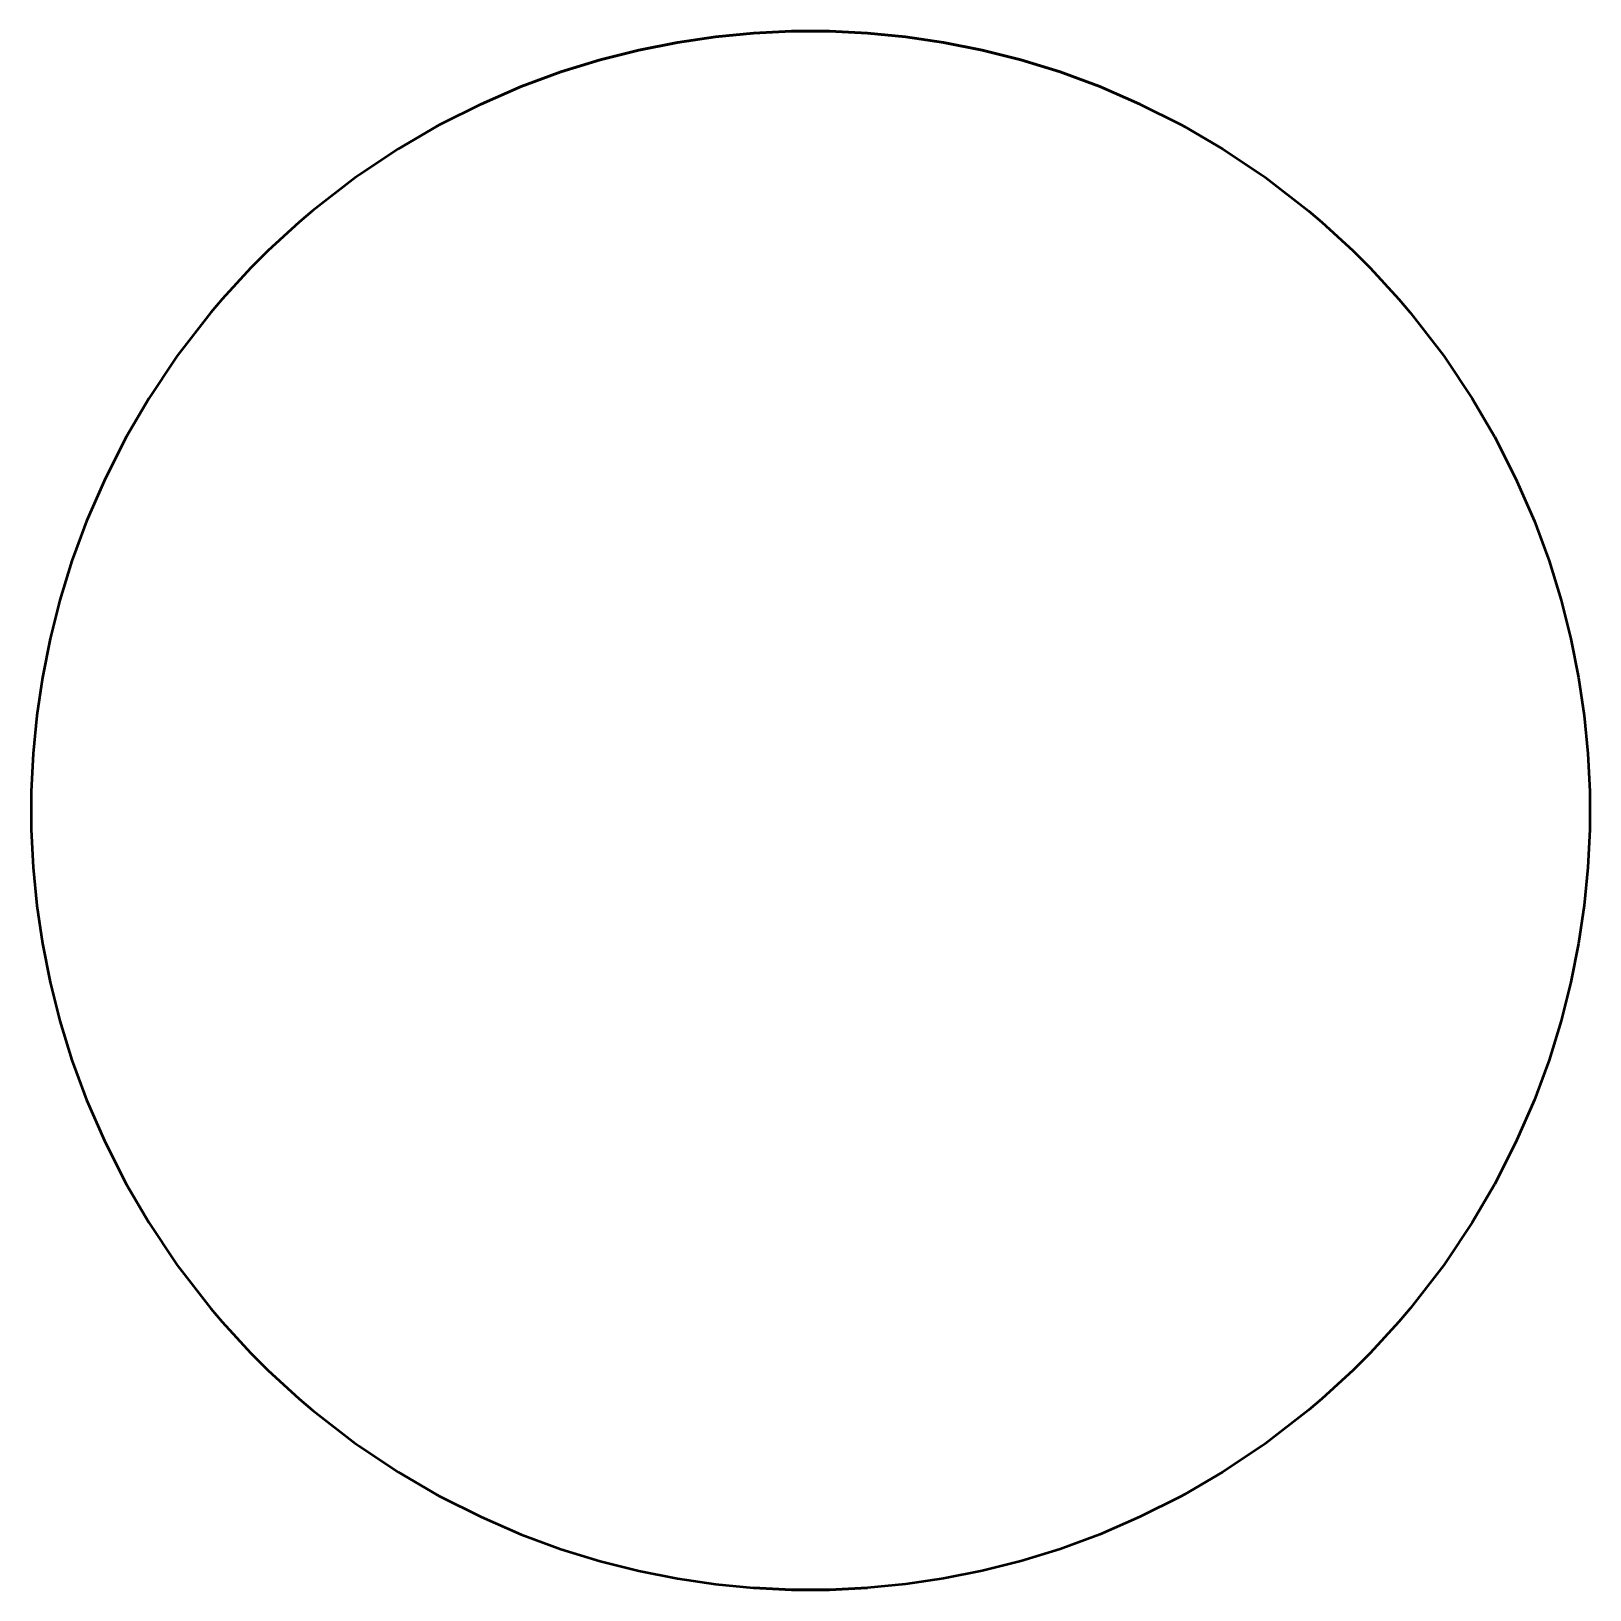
# Model space of a CAD drawing. Header units: millimetres. Extents: x -18.4 to 18.4, y -18.4 to 18.4.
import ezdxf

# ---------------------------------------------------------------- set-up
doc = ezdxf.new("R2010")
doc.units = ezdxf.units.MM
doc.layers.add('Border', color=52, linetype='Continuous', lineweight=50, true_color=0xd2c52d)

msp = doc.modelspace()

# ---------------------------------------------------------------- linework, layer by layer
at = {"layer": 'Border'}
for p, q in [((-0.44638, 18.365194, 29.2), (-1.339968, 18.320942, 29.2)), ((-1.339968, 18.320942, 29.2), (-0.44638, 18.365194, 29.2)), ((0.44638, 18.365194, 29.2), (-0.44638, 18.365194, 29.2)), ((-0.44638, 18.365194, 29.2), (0.44638, 18.365194, 29.2)), ((1.339968, 18.320942, 29.2), (0.44638, 18.365194, 29.2)), ((0.44638, 18.365194, 29.2), (1.339968, 18.320942, 29.2)), ((-3.136376, 18.097539, 29.2), (-4.042623, 17.916232, 29.2)), ((-4.042623, 17.916232, 29.2), (-3.136376, 18.097539, 29.2)), ((-2.236071, 18.23201, 29.2), (-3.136376, 18.097539, 29.2)), ((-3.136376, 18.097539, 29.2), (-2.236071, 18.23201, 29.2)), ((-1.339968, 18.320942, 29.2), (-2.236071, 18.23201, 29.2)), ((-2.236071, 18.23201, 29.2), (-1.339968, 18.320942, 29.2)), ((2.236071, 18.23201, 29.2), (1.339968, 18.320942, 29.2)), ((1.339968, 18.320942, 29.2), (2.236071, 18.23201, 29.2)), ((3.136376, 18.097539, 29.2), (2.236071, 18.23201, 29.2)), ((2.236071, 18.23201, 29.2), (3.136376, 18.097539, 29.2)), ((4.042623, 17.916232, 29.2), (3.136376, 18.097539, 29.2)), ((3.136376, 18.097539, 29.2), (4.042623, 17.916232, 29.2)), ((-4.956568, 17.686312, 29.2), (-5.880058, 17.405515, 29.2)), ((-5.880058, 17.405515, 29.2), (-4.956568, 17.686312, 29.2)), ((-4.042623, 17.916232, 29.2), (-4.956568, 17.686312, 29.2)), ((-4.956568, 17.686312, 29.2), (-4.042623, 17.916232, 29.2)), ((4.956568, 17.686312, 29.2), (4.042623, 17.916232, 29.2)), ((4.042623, 17.916232, 29.2), (4.956568, 17.686312, 29.2)), ((5.880058, 17.405515, 29.2), (4.956568, 17.686312, 29.2)), ((4.956568, 17.686312, 29.2), (5.880058, 17.405515, 29.2)), ((-6.160602, 17.305475, 29.2), (-6.814987, 17.058392, 29.2)), ((-6.814987, 17.058392, 29.2), (-6.160602, 17.305475, 29.2)), ((-5.880058, 17.405515, 29.2), (-6.160602, 17.305475, 29.2)), ((-6.160602, 17.305475, 29.2), (-5.880058, 17.405515, 29.2)), ((6.160602, 17.305475, 29.2), (5.880058, 17.405515, 29.2)), ((5.880058, 17.405515, 29.2), (6.160602, 17.305475, 29.2)), ((6.814987, 17.058392, 29.2), (6.160602, 17.305475, 29.2)), ((6.160602, 17.305475, 29.2), (6.814987, 17.058392, 29.2)), ((-6.814987, 17.058392, 29.2), (-7.763363, 16.645561, 29.2)), ((-7.763363, 16.645561, 29.2), (-6.814987, 17.058392, 29.2)), ((7.763363, 16.645561, 29.2), (6.814987, 17.058392, 29.2)), ((6.814987, 17.058392, 29.2), (7.763363, 16.645561, 29.2)), ((-7.763363, 16.645561, 29.2), (-8.727285, 16.167964, 29.2)), ((7.763363, 16.645561, 29.2), (8.727285, 16.167964, 29.2)), ((-8.727285, 16.167964, 29.2), (-8.813234, 16.120346, 29.2)), ((8.727285, 16.167964, 29.2), (8.813234, 16.120346, 29.2)), ((-8.813234, 16.120346, 29.2), (-9.708987, 15.591198, 29.2)), ((8.813234, 16.120346, 29.2), (9.708987, 15.591198, 29.2)), ((-9.708987, 15.591198, 29.2), (-10.644996, 14.974577, 29.2)), ((9.708987, 15.591198, 29.2), (10.644996, 14.974577, 29.2)), ((-10.710861, 14.928055, 29.2), (-11.735468, 14.131613, 29.2)), ((-10.644996, 14.974577, 29.2), (-10.710861, 14.928055, 29.2)), ((10.644996, 14.974577, 29.2), (10.710861, 14.928055, 29.2)), ((10.710861, 14.928055, 29.2), (11.735468, 14.131613, 29.2)), ((-11.735468, 14.131613, 29.2), (-12.049577, 13.864184, 29.2)), ((11.735468, 14.131613, 29.2), (12.049577, 13.864184, 29.2)), ((-12.049577, 13.864184, 29.2), (-12.785574, 13.187408, 29.2)), ((12.049577, 13.864184, 29.2), (12.785574, 13.187408, 29.2)), ((-12.785574, 13.187408, 29.2), (-13.187408, 12.785574, 29.2)), ((12.785574, 13.187408, 29.2), (13.187408, 12.785574, 29.2)), ((-13.187408, 12.785574, 29.2), (-13.864184, 12.049577, 29.2)), ((13.187408, 12.785574, 29.2), (13.864184, 12.049577, 29.2)), ((-13.864184, 12.049577, 29.2), (-14.131613, 11.735468, 29.2)), ((13.864184, 12.049577, 29.2), (14.131613, 11.735468, 29.2)), ((-14.131613, 11.735468, 29.2), (-14.928055, 10.710861, 29.2)), ((14.131613, 11.735468, 29.2), (14.928055, 10.710861, 29.2)), ((-14.928055, 10.710861, 29.2), (-14.974577, 10.644996, 29.2)), ((14.928055, 10.710861, 29.2), (14.974577, 10.644996, 29.2)), ((-14.974577, 10.644996, 29.2), (-15.591198, 9.708987, 29.2)), ((14.974577, 10.644996, 29.2), (15.591198, 9.708987, 29.2)), ((-15.591198, 9.708987, 29.2), (-16.120346, 8.813234, 29.2)), ((15.591198, 9.708987, 29.2), (16.120346, 8.813234, 29.2)), ((-16.167964, 8.727285, 29.2), (-16.645561, 7.763363, 29.2)), ((-16.120346, 8.813234, 29.2), (-16.167964, 8.727285, 29.2)), ((16.120346, 8.813234, 29.2), (16.167964, 8.727285, 29.2)), ((16.167964, 8.727285, 29.2), (16.645561, 7.763363, 29.2)), ((-16.645561, 7.763363, 29.2), (-17.058392, 6.814987, 29.2)), ((16.645561, 7.763363, 29.2), (17.058392, 6.814987, 29.2)), ((-17.058392, 6.814987, 29.2), (-17.305475, 6.160602, 29.2)), ((17.058392, 6.814987, 29.2), (17.305475, 6.160602, 29.2)), ((-17.405515, 5.880058, 29.2), (-17.686312, 4.956568, 29.2)), ((-17.305475, 6.160602, 29.2), (-17.405515, 5.880058, 29.2)), ((17.305475, 6.160602, 29.2), (17.405515, 5.880058, 29.2)), ((17.405515, 5.880058, 29.2), (17.686312, 4.956568, 29.2)), ((-17.686312, 4.956568, 29.2), (-17.916232, 4.042623, 29.2)), ((17.686312, 4.956568, 29.2), (17.916232, 4.042623, 29.2)), ((-17.916232, 4.042623, 29.2), (-18.097539, 3.136376, 29.2)), ((17.916232, 4.042623, 29.2), (18.097539, 3.136376, 29.2)), ((-18.097539, 3.136376, 29.2), (-18.23201, 2.236071, 29.2)), ((18.097539, 3.136376, 29.2), (18.23201, 2.236071, 29.2)), ((-18.23201, 2.236071, 29.2), (-18.320942, 1.339968, 29.2)), ((18.23201, 2.236071, 29.2), (18.320942, 1.339968, 29.2)), ((-18.320942, 1.339968, 29.2), (-18.365194, 0.44638, 29.2)), ((18.320942, 1.339968, 29.2), (18.365194, 0.44638, 29.2)), ((-18.365194, 0.44638, 29.2), (-18.365194, -0.44638, 29.2)), ((18.365194, 0.44638, 29.2), (18.365194, -0.44638, 29.2)), ((-18.365194, -0.44638, 29.2), (-18.320942, -1.339968, 29.2)), ((18.365194, -0.44638, 29.2), (18.320942, -1.339968, 29.2)), ((-18.320942, -1.339968, 29.2), (-18.23201, -2.236071, 29.2)), ((18.320942, -1.339968, 29.2), (18.23201, -2.236071, 29.2)), ((-18.23201, -2.236071, 29.2), (-18.097539, -3.136376, 29.2)), ((18.23201, -2.236071, 29.2), (18.097539, -3.136376, 29.2)), ((-18.097539, -3.136376, 29.2), (-17.916232, -4.042623, 29.2)), ((18.097539, -3.136376, 29.2), (17.916232, -4.042623, 29.2)), ((-17.916232, -4.042623, 29.2), (-17.686312, -4.956568, 29.2)), ((17.916232, -4.042623, 29.2), (17.686312, -4.956568, 29.2)), ((-17.686312, -4.956568, 29.2), (-17.405515, -5.880058, 29.2)), ((17.686312, -4.956568, 29.2), (17.405515, -5.880058, 29.2)), ((-17.405515, -5.880058, 29.2), (-17.305475, -6.160602, 29.2)), ((-17.305475, -6.160602, 29.2), (-17.058392, -6.814987, 29.2)), ((17.305475, -6.160602, 29.2), (17.058392, -6.814987, 29.2)), ((17.405515, -5.880058, 29.2), (17.305475, -6.160602, 29.2)), ((-17.058392, -6.814987, 29.2), (-16.645561, -7.763363, 29.2)), ((17.058392, -6.814987, 29.2), (16.645561, -7.763363, 29.2)), ((-16.645561, -7.763363, 29.2), (-16.167964, -8.727285, 29.2)), ((16.645561, -7.763363, 29.2), (16.167964, -8.727285, 29.2)), ((-16.167964, -8.727285, 29.2), (-16.120346, -8.813234, 29.2)), ((-16.120346, -8.813234, 29.2), (-15.591198, -9.708987, 29.2)), ((16.120346, -8.813234, 29.2), (15.591198, -9.708987, 29.2)), ((16.167964, -8.727285, 29.2), (16.120346, -8.813234, 29.2)), ((-15.591198, -9.708987, 29.2), (-14.974577, -10.644996, 29.2)), ((15.591198, -9.708987, 29.2), (14.974577, -10.644996, 29.2)), ((-14.974577, -10.644996, 29.2), (-14.928055, -10.710861, 29.2)), ((14.974577, -10.644996, 29.2), (14.928055, -10.710861, 29.2)), ((-14.928055, -10.710861, 29.2), (-14.131613, -11.735468, 29.2)), ((14.928055, -10.710861, 29.2), (14.131613, -11.735468, 29.2)), ((-14.131613, -11.735468, 29.2), (-13.864184, -12.049577, 29.2)), ((14.131613, -11.735468, 29.2), (13.864184, -12.049577, 29.2)), ((-13.864184, -12.049577, 29.2), (-13.187408, -12.785574, 29.2)), ((13.864184, -12.049577, 29.2), (13.187408, -12.785574, 29.2)), ((-13.187408, -12.785574, 29.2), (-12.785574, -13.187408, 29.2)), ((13.187408, -12.785574, 29.2), (12.785574, -13.187408, 29.2)), ((-12.785574, -13.187408, 29.2), (-12.049577, -13.864184, 29.2)), ((12.785574, -13.187408, 29.2), (12.049577, -13.864184, 29.2)), ((-12.049577, -13.864184, 29.2), (-11.735468, -14.131613, 29.2)), ((12.049577, -13.864184, 29.2), (11.735468, -14.131613, 29.2)), ((-11.735468, -14.131613, 29.2), (-10.710861, -14.928055, 29.2)), ((11.735468, -14.131613, 29.2), (10.710861, -14.928055, 29.2)), ((-10.710861, -14.928055, 29.2), (-10.644996, -14.974577, 29.2)), ((-10.644996, -14.974577, 29.2), (-9.708987, -15.591198, 29.2)), ((10.644996, -14.974577, 29.2), (9.708987, -15.591198, 29.2)), ((10.710861, -14.928055, 29.2), (10.644996, -14.974577, 29.2)), ((-9.708987, -15.591198, 29.2), (-8.813234, -16.120346, 29.2)), ((9.708987, -15.591198, 29.2), (8.813234, -16.120346, 29.2)), ((-8.813234, -16.120346, 29.2), (-8.727285, -16.167964, 29.2)), ((8.813234, -16.120346, 29.2), (8.727285, -16.167964, 29.2)), ((-8.727285, -16.167964, 29.2), (-7.763363, -16.645561, 29.2)), ((8.727285, -16.167964, 29.2), (7.763363, -16.645561, 29.2)), ((-7.763363, -16.645561, 29.2), (-6.814987, -17.058392, 29.2)), ((7.763363, -16.645561, 29.2), (6.814987, -17.058392, 29.2)), ((-6.814987, -17.058392, 29.2), (-6.160602, -17.305475, 29.2)), ((6.814987, -17.058392, 29.2), (6.160602, -17.305475, 29.2)), ((-6.160602, -17.305475, 29.2), (-5.880058, -17.405515, 29.2)), ((-5.880058, -17.405515, 29.2), (-4.956568, -17.686312, 29.2)), ((5.880058, -17.405515, 29.2), (4.956568, -17.686312, 29.2)), ((6.160602, -17.305475, 29.2), (5.880058, -17.405515, 29.2)), ((-4.956568, -17.686312, 29.2), (-4.042623, -17.916232, 29.2)), ((-4.042623, -17.916232, 29.2), (-3.136376, -18.097539, 29.2)), ((4.042623, -17.916232, 29.2), (3.136376, -18.097539, 29.2)), ((4.956568, -17.686312, 29.2), (4.042623, -17.916232, 29.2)), ((-3.136376, -18.097539, 29.2), (-2.236071, -18.23201, 29.2)), ((-2.236071, -18.23201, 29.2), (-1.339968, -18.320942, 29.2)), ((-1.339968, -18.320942, 29.2), (-0.44638, -18.365194, 29.2)), ((-0.44638, -18.365194, 29.2), (-1.339968, -18.320942, 29.2)), ((-0.44638, -18.365194, 29.2), (0.44638, -18.365194, 29.2)), ((0.44638, -18.365194, 29.2), (-0.44638, -18.365194, 29.2)), ((0.44638, -18.365194, 29.2), (1.339968, -18.320942, 29.2)), ((1.339968, -18.320942, 29.2), (0.44638, -18.365194, 29.2)), ((2.236071, -18.23201, 29.2), (1.339968, -18.320942, 29.2)), ((3.136376, -18.097539, 29.2), (2.236071, -18.23201, 29.2))]:
    msp.add_line(p, q, dxfattribs=at)

doc.saveas('drawing.dxf')
